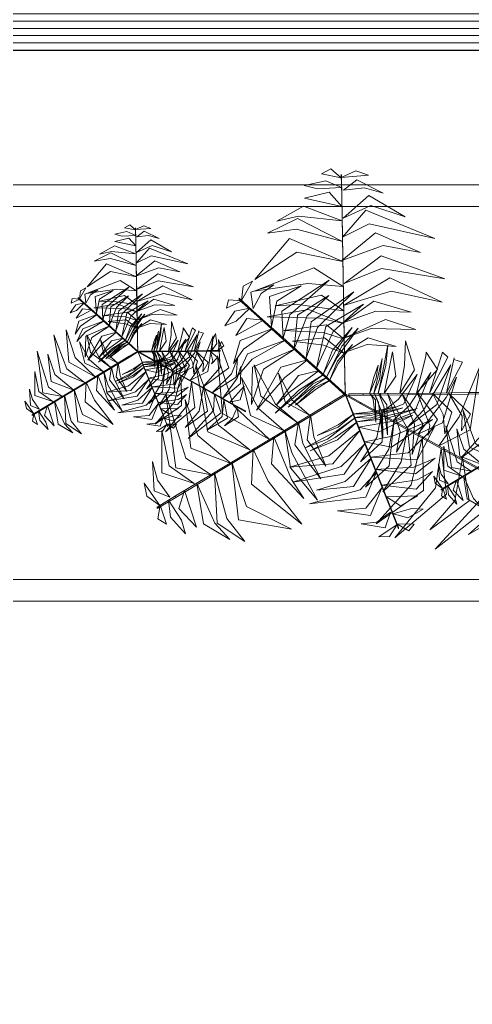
# Model space of a CAD drawing. Header units: millimetres. Extents: x 935 to 13922, y 3203 to 7816.
# Drawn here: x 3661.7 to 3724.3, y 7182.2 to 7318.2 of the extents above; entities that cross this region are included whole.
import ezdxf

# ---------------------------------------------------------------- set-up
doc = ezdxf.new("R2010")
doc.units = ezdxf.units.MM
doc.layers.get('0').update_dxf_attribs({"lineweight": 20})
doc.layers.add('campiture', color=253, linetype='Continuous', lineweight=0)
for name, color, linetype, lineweight, true_color in [('PIANTE', 7, 'Continuous', 5, 0x007a00), ('TRATTEGGIO_legno_colore', 7, 'Continuous', 5, 0xa56740), ('VEGETAZIONE', 7, 'Continuous', 5, 0x387000)]:
    doc.layers.add(name, color=color, linetype=linetype, lineweight=lineweight, true_color=true_color)

msp = doc.modelspace()

# ---------------------------------------------------------------- hatches: boundary and pattern name
at = {"layer": 'campiture'}
h = msp.add_hatch(dxfattribs=at)
h.set_pattern_fill('_USER', color=256, pattern_type=0)
h.set_pattern_definition([(0, (0, 0), (0, 1), [])])
h.paths.add_polyline_path([(3574.44, 7025.95), (3574.38, 7026.02), (3574.44, 7026.15), (3574.44, 7313.95), (4274.02, 7313.95), (4274.02, 7343.95), (3544.44, 7343.95), (3544.44, 5741.18), (4984.44, 5741.18), (4984.44, 7343.95), (4404.44, 7343.95), (4404.44, 7313.95), (4954.44, 7313.95), (4954.44, 5771.18), (3574.44, 5771.18)])

# ---------------------------------------------------------------- linework, layer by layer
msp.add_line((4274.02, 7313.95), (3574.44, 7313.95))
at = {"layer": 'PIANTE'}
for points in [[(3706.16, 7296.34, -3.64), (3703.43, 7296.89, -4.91), (3704.71, 7297.58, -5.26)], [(3706.21, 7293.85, -1.19), (3706.23, 7293.65, -1.19), (3706.17, 7296.64, -4.18), (3706.15, 7296.84, -4.18)], [(3706.16, 7296.41, -3.78), (3709.9, 7296.74, -4.97), (3708.17, 7297.33, -5.16)], [(3706.18, 7295.01, -2.3), (3702.89, 7294.85, -3.02), (3701.02, 7295.3, -3.97), (3704.03, 7295.93, -3.8)], [(3706.48, 7294.63, -2.06), (3709.35, 7294.95, -3.04), (3711.95, 7294.25, -2.95), (3708.32, 7296.08, -3.94)], [(3706.23, 7292.41, -0.5), (3701.05, 7293.52, -2.06), (3704.48, 7294.35, -1.75)], [(3706.31, 7288.31, 1.38), (3706.33, 7288.11, 1.38), (3706.23, 7293.65, -1.2), (3706.21, 7293.85, -1.2)], [(3706.4, 7290.79, 0.18), (3710.26, 7292.55, -1.37), (3715.01, 7290.97, -1.51), (3709.95, 7293.9, -1.94)], [(3706.26, 7290.43, 0.42), (3700.23, 7291.06, -1.09), (3697.24, 7290.38, -1.38), (3700.93, 7292.44, -1.59)], [(3706.31, 7288.15, 1.33), (3710.02, 7290.01, 0.83), (3719.08, 7287.99, -0.96), (3709.55, 7291.88, 1.07)], [(3677.7, 7289.15, -2.84), (3676.17, 7289.45, -3.55), (3676.89, 7289.84, -3.75)], [(3677.7, 7289.19, -2.92), (3679.8, 7289.37, -3.58), (3678.83, 7289.7, -3.69)], [(3706.32, 7287.56, 1.33), (3699.97, 7289.28, 0.37), (3695.97, 7288.69, -0.39), (3700.09, 7290.75, 0.52)], [(3677.72, 7288.4, -2.09), (3675.87, 7288.31, -2.49), (3674.82, 7288.56, -3.02), (3676.51, 7288.92, -2.93)], [(3677.73, 7287.75, -1.47), (3677.74, 7287.64, -1.47), (3677.71, 7289.31, -3.14), (3677.7, 7289.43, -3.14)], [(3677.88, 7288.19, -1.95), (3679.49, 7288.36, -2.5), (3680.95, 7287.97, -2.45), (3678.91, 7289, -3.01)], [(3706.24, 7284.95, 1.08), (3711.93, 7287.02, 0.23), (3717.11, 7286.04, -0.77), (3710.89, 7288.74, 0.56)], [(3706.5, 7277.27, 0.4), (3706.52, 7277.07, 0.4), (3706.33, 7288.1, 1.36), (3706.31, 7288.29, 1.36)], [(3677.76, 7285.83, -0.56), (3674.38, 7286.18, -1.41), (3672.7, 7285.8, -1.57), (3674.77, 7286.96, -1.69)], [(3677.74, 7286.94, -1.08), (3674.84, 7287.56, -1.95), (3676.76, 7288.03, -1.78)], [(3677.79, 7284.64, -0.02), (3677.8, 7284.53, -0.02), (3677.74, 7287.63, -1.47), (3677.73, 7287.75, -1.47)], [(3677.84, 7286.03, -0.7), (3680.01, 7287.02, -1.56), (3682.67, 7286.13, -1.64), (3679.83, 7287.77, -1.89)], [(3706.37, 7284.8, 1.09), (3700.03, 7286.1, 0.09), (3694.22, 7282.3, -1.27), (3699, 7287.98, 0.08)], [(3677.79, 7284.22, -0.05), (3674.23, 7285.19, -0.59), (3671.98, 7284.85, -1.01), (3674.3, 7286.01, -0.5)], [(3677.79, 7284.55, -0.05), (3679.87, 7285.59, -0.33), (3684.95, 7284.46, -1.34), (3679.61, 7286.64, -0.2)], [(3706.57, 7281.77, 0.75), (3711.7, 7283.83, 0.01), (3720.48, 7282.38, -1.68), (3711.67, 7285.57, 0.16)], [(3677.82, 7282.67, -0.19), (3674.26, 7283.4, -0.75), (3671, 7281.27, -1.51), (3673.69, 7284.45, -0.75)], [(3677.75, 7282.75, -0.19), (3680.94, 7283.92, -0.67), (3683.85, 7283.36, -1.23), (3680.36, 7284.88, -0.48)], [(3677.9, 7278.44, -0.57), (3677.91, 7278.33, -0.57), (3677.8, 7284.52, -0.03), (3677.79, 7284.63, -0.03)], [(3677.93, 7280.97, -0.38), (3680.81, 7282.12, -0.79), (3685.74, 7281.31, -1.74), (3680.8, 7283.1, -0.71)], [(3706.43, 7281.32, 0.78), (3701.55, 7281.75, -0.03), (3694.1, 7280.71, -1.44), (3702.37, 7283.93, 0.31)], [(3677.85, 7280.72, -0.36), (3675.12, 7280.96, -0.82), (3670.94, 7280.37, -1.6), (3675.57, 7282.18, -0.63)], [(3677.88, 7279.25, -0.51), (3681.57, 7280.35, -1.08), (3685.53, 7279.51, -1.86), (3681.47, 7281.41, -0.97)], [(3692.36, 7279.41, 11.16), (3693.88, 7282.07, 10.44), (3692.58, 7281.39, 10.55)], [(3693.95, 7278.29, 11.63), (3695.06, 7280.38, 11.06), (3696.85, 7281.56, 10.83), (3693.65, 7280.56, 10.9)], [(3696.51, 7275.83, 11.65), (3697.26, 7279.33, 11.26), (3700.61, 7281.41, 10.49), (3696.24, 7279.94, 11.4)], [(3698.13, 7274.21, 11.39), (3699.06, 7277.4, 11.76), (3704.49, 7282.23, 9.65), (3697.93, 7277.95, 12.68)], [(3706.48, 7278.71, 0.51), (3713.04, 7280.67, -0.5), (3720.11, 7279.17, -1.89), (3712.86, 7282.55, -0.31)], [(3669.96, 7279.64, 5.47), (3670.81, 7281.14, 5.06), (3670.08, 7280.75, 5.13)], [(3670.85, 7279.02, 5.73), (3671.47, 7280.19, 5.41), (3672.48, 7280.85, 5.28), (3670.69, 7280.29, 5.32)], [(3672.29, 7277.63, 5.74), (3672.71, 7279.6, 5.52), (3674.59, 7280.76, 5.09), (3672.14, 7279.94, 5.6)], [(3677.89, 7278.85, -0.52), (3674.34, 7279.32, -1.1), (3672.57, 7279.24, -1.42), (3676.18, 7280.07, -0.71)], [(3673.2, 7276.73, 5.6), (3673.72, 7278.52, 5.8), (3676.77, 7281.23, 4.62), (3673.09, 7278.83, 6.32)], [(3674.04, 7275.89, 4.78), (3675.06, 7278.44, 4.89), (3676.75, 7280.03, 4.26), (3674.3, 7278.51, 5.41)], [(3674.99, 7275.2, 3.94), (3675.85, 7277.55, 4.09), (3678.66, 7280.31, 3.07), (3675.38, 7277.98, 4.54)], [(3706.49, 7277.99, 0.49), (3700.16, 7278.84, -0.54), (3697.01, 7278.68, -1.11), (3703.44, 7280.16, 0.15)], [(3699.64, 7272.72, 9.93), (3701.44, 7277.26, 10.14), (3704.45, 7280.1, 9.01), (3700.1, 7277.38, 11.07)], [(3701.32, 7271.49, 8.44), (3702.86, 7275.67, 8.71), (3707.87, 7280.59, 6.89), (3702.01, 7276.44, 9.51)], [(3670.61, 7279.06, 5.72), (3669.53, 7278.04, 5.42), (3668.67, 7277.69, 5.16), (3669.44, 7278.82, 5.36)], [(3670, 7279.6, 5.5), (3668.8, 7279.05, 5.14), (3668.94, 7279.7, 5.16)], [(3671.13, 7278.59, 5.89), (3671.14, 7278.48, 5.89), (3669.78, 7279.7, 5.4), (3669.77, 7279.82, 5.4)], [(3677.91, 7277.85, -1.14), (3676.05, 7278.28, -1.14), (3671.95, 7278.37, -2), (3675.15, 7278.95, -0.67)], [(3675.79, 7274.39, 3.16), (3677.07, 7277.23, 3.18), (3679.43, 7279.36, 2.27), (3676.52, 7277.64, 3.67)], [(3677.91, 7277.93, -1.1), (3680.39, 7278.8, -0.89), (3683.13, 7278.73, -1.7), (3680.22, 7279.59, -0.06)], [(3692.44, 7279.34, 11.23), (3690.3, 7278.34, 10.58), (3690.54, 7279.51, 10.61)], [(3694.45, 7277.53, 11.93), (3694.47, 7277.33, 11.93), (3692.04, 7279.51, 11.05), (3692.02, 7279.71, 11.05)], [(3702.75, 7270.05, 7.05), (3705.03, 7275.1, 7.08), (3709.23, 7278.9, 5.47), (3704.04, 7275.83, 7.97)], [(3706.52, 7276.36, -0.54), (3710.94, 7277.91, -0.17), (3715.83, 7277.78, -1.61), (3710.64, 7279.31, 1.31)], [(3672.39, 7277.46, 5.76), (3670.11, 7275.87, 5.33), (3669.34, 7274.75, 5.08), (3669.85, 7276.54, 5.45)], [(3671.66, 7278.11, 5.84), (3669.51, 7276.94, 5.5), (3670.37, 7278.24, 5.8)], [(3673.16, 7276.76, 5.65), (3673.18, 7276.65, 5.65), (3671.14, 7278.48, 5.89), (3671.13, 7278.59, 5.89)], [(3677.93, 7276.64, -2.35), (3676.31, 7277.16, -2.2), (3673.25, 7277.31, -2.76), (3676.55, 7277.77, -1.54)], [(3676.3, 7273.94, 2.22), (3677.27, 7275.75, 2.7), (3678.56, 7277.54, 2.09), (3677.02, 7275.8, 3.59)], [(3676.53, 7273.65, 0.9), (3677.37, 7275.23, 1.32), (3679, 7277.49, 0.56), (3677.75, 7276.1, 1.85)], [(3677.85, 7276.7, -2.31), (3680.01, 7277.47, -2.12), (3683.48, 7277.39, -3.12), (3681.13, 7278.16, -1.73)], [(3677.98, 7273.76, -5.26), (3677.99, 7273.65, -5.26), (3677.91, 7278.33, -0.57), (3677.9, 7278.44, -0.57)], [(3693.52, 7278.36, 11.62), (3691.6, 7276.55, 11.08), (3690.07, 7275.92, 10.62), (3691.43, 7277.94, 10.97)], [(3698.07, 7274.27, 11.49), (3698.09, 7274.07, 11.49), (3694.47, 7277.33, 11.92), (3694.45, 7277.53, 11.92)], [(3706.52, 7276.22, -0.61), (3703.21, 7276.97, -0.61), (3695.9, 7277.14, -2.14), (3701.62, 7278.18, 0.23)], [(3673.37, 7276.57, 5.46), (3670.78, 7275.09, 5.5), (3669.6, 7273.73, 5.09), (3670.43, 7275.49, 5.89)], [(3676.19, 7274.03, 2.79), (3676.2, 7273.92, 2.79), (3673.18, 7276.65, 5.64), (3673.16, 7276.76, 5.64)], [(3677.95, 7275.54, -3.45), (3676.33, 7276.18, -3.19), (3673.91, 7276.49, -3.43), (3676.4, 7276.74, -2.6)], [(3676.8, 7273.48, -0.31), (3677.49, 7274.77, 0.01), (3678.57, 7276.22, -0.58), (3677.42, 7274.93, 0.57)], [(3677.95, 7275.61, -3.41), (3679.71, 7276.22, -3.29), (3681.97, 7276.07, -4.03), (3679.78, 7276.75, -2.78)], [(3680.58, 7272.42, 5.99), (3680.88, 7273.9, 6.17), (3681.31, 7276.18, 5.65), (3681.16, 7274.61, 6.78)], [(3682.25, 7272.44, 7.68), (3682.61, 7274.63, 7.48), (3682.69, 7276.51, 6.73), (3683.38, 7274.25, 8.1)], [(3695.39, 7276.68, 11.83), (3691.55, 7274.58, 11.23), (3693.09, 7276.9, 11.75)], [(3706.56, 7274.05, -2.77), (3703.68, 7274.98, -2.51), (3698.22, 7275.25, -3.5), (3704.1, 7276.06, -1.32)], [(3706.43, 7274.17, -2.69), (3710.28, 7275.54, -2.35), (3716.45, 7275.39, -4.15), (3712.26, 7276.76, -1.67)], [(3706.65, 7268.92, -7.95), (3706.67, 7268.72, -7.95), (3706.52, 7277.07, 0.4), (3706.5, 7277.27, 0.4)], [(3670.62, 7268.05, -0.38), (3668.18, 7269.97, -0.79), (3666.42, 7274.64, -1.74), (3667.34, 7269.47, -0.71)], [(3672.13, 7268.86, -0.51), (3669.34, 7271.51, -1.08), (3668.09, 7275.36, -1.86), (3668.47, 7270.89, -0.97)], [(3674.13, 7275.89, 4.75), (3671.66, 7274.3, 4.68), (3670.73, 7271.59, 3.32), (3670.81, 7274.47, 5.1)], [(3674.35, 7270.12, -2.31), (3672.61, 7271.6, -2.12), (3670.95, 7274.64, -3.12), (3671.46, 7272.22, -1.73)], [(3675.08, 7275.03, 3.85), (3673.33, 7273.66, 3.65), (3671.12, 7271.15, 2.9), (3673.02, 7274.46, 4.27)], [(3679.9, 7272.41, 3.46), (3680.24, 7273.7, 3.91), (3680.58, 7274.63, 3.89), (3680.4, 7273.64, 4.55)], [(3680.22, 7272.42, 4.66), (3680.53, 7273.7, 4.99), (3680.88, 7275.15, 4.68), (3680.68, 7273.51, 5.69)], [(3681.02, 7272.42, 6.82), (3681.59, 7275.26, 6.63), (3681.68, 7275.67, 6.39), (3681.94, 7273.78, 7.19)], [(3682.78, 7269.76, -1.14), (3684.07, 7271.15, -1.14), (3686.21, 7274.66, -2), (3685.11, 7271.59, -0.67)], [(3683.53, 7272.45, 8.58), (3684.27, 7275.29, 8.51), (3684.29, 7275.64, 7.15), (3685.17, 7274.28, 8.93)], [(3684.55, 7272.46, 9.29), (3685.45, 7275.31, 9.33), (3685.56, 7275.64, 8.92), (3685.98, 7275.25, 9.72)], [(3685.87, 7272.48, 9.59), (3686.47, 7275.19, 9.16), (3686.44, 7275.07, 8.91), (3687.11, 7274.87, 9.28)], [(3688.26, 7272.5, 9.55), (3688.37, 7273.98, 9.25), (3688.76, 7274.82, 8.99), (3688.96, 7273.47, 9.19)], [(3696.69, 7275.51, 11.68), (3692.63, 7272.67, 10.92), (3691.26, 7270.68, 10.47), (3692.17, 7273.87, 11.12)], [(3703.65, 7269.24, 5.38), (3705.38, 7272.47, 6.23), (3707.68, 7275.65, 5.14), (3704.95, 7272.56, 7.81)], [(3704.07, 7268.73, 3.02), (3705.57, 7271.54, 3.77), (3708.47, 7275.57, 2.42), (3706.24, 7273.1, 4.72)], [(3673.26, 7269.55, -1.1), (3671.27, 7271.26, -0.89), (3669.96, 7273.67, -1.7), (3670.67, 7270.72, -0.06)], [(3676.32, 7273.91, 2.16), (3675.1, 7273.03, 2.34), (3672.56, 7270.9, 1.82), (3674.41, 7272.7, 2.95)], [(3675.99, 7274.21, 2.99), (3673.65, 7272.51, 2.8), (3672.64, 7271.52, 2.56), (3674.39, 7273.84, 3.36)], [(3675.25, 7270.74, -3.41), (3673.84, 7271.97, -3.29), (3672.84, 7273.99, -4.03), (3673.35, 7271.76, -2.78)], [(3676.59, 7273.67, 0.83), (3675.49, 7272.93, 1.16), (3673.58, 7271.36, 0.86), (3675.51, 7273.18, 1.86)], [(3676.83, 7273.46, -0.37), (3675.7, 7272.74, 0.08), (3674.15, 7271.54, 0.06), (3675.63, 7272.9, 0.72)], [(3677.21, 7273.12, -2.33), (3677.22, 7273, -2.33), (3676.2, 7273.92, 2.79), (3676.19, 7274.03, 2.79)], [(3677.98, 7273.76, -5.26), (3677.99, 7273.65, -5.26), (3678.02, 7272.29, -10.89), (3678, 7272.4, -10.89)], [(3680.75, 7270.88, -3.45), (3682.11, 7271.96, -3.19), (3683.6, 7273.9, -3.43), (3682.57, 7271.61, -2.6)], [(3681.71, 7270.35, -2.35), (3682.97, 7271.48, -2.2), (3684.64, 7274.06, -2.76), (3683.38, 7270.98, -1.54)], [(3683.65, 7269.27, -0.52), (3685.84, 7272.11, -1.1), (3686.64, 7273.68, -1.42), (3685.56, 7270.14, -0.71)], [(3685.29, 7268.37, -0.36), (3686.86, 7270.62, -0.82), (3688.44, 7274.53, -1.6), (3687.69, 7269.61, -0.63)], [(3686.99, 7267.42, -0.19), (3689.4, 7270.14, -0.75), (3689.19, 7274.03, -1.51), (3690.6, 7270.11, -0.75)], [(3689.08, 7272.51, 9.33), (3689.58, 7273.74, 8.97), (3689.93, 7273.16, 8.99)], [(3698.43, 7273.94, 11.15), (3693.82, 7271.29, 11.23), (3691.72, 7268.86, 10.49), (3693.2, 7272.01, 11.92)], [(3703.46, 7269.41, 6.39), (3703.48, 7269.21, 6.39), (3698.09, 7274.07, 11.47), (3698.07, 7274.27, 11.47)], [(3706.59, 7272.09, -4.73), (3703.71, 7273.23, -4.26), (3699.4, 7273.79, -4.69), (3703.84, 7274.24, -3.22)], [(3704.55, 7268.43, 0.87), (3705.79, 7270.72, 1.43), (3707.71, 7273.31, 0.38), (3705.65, 7271, 2.44)], [(3706.59, 7272.23, -4.66), (3709.74, 7273.3, -4.44), (3713.76, 7273.04, -5.77), (3709.86, 7274.24, -3.53)], [(3711.28, 7266.53, 12.1), (3711.81, 7269.17, 12.42), (3712.59, 7273.23, 11.49), (3712.32, 7270.44, 13.5)], [(3714.26, 7266.56, 15.11), (3714.9, 7270.47, 14.75), (3715.05, 7273.82, 13.41), (3716.27, 7269.8, 15.85)], [(3667.59, 7266.13, -0.05), (3665.65, 7267.41, -0.33), (3664.09, 7272.39, -1.34), (3664.87, 7266.66, -0.2)], [(3669.17, 7267, -0.19), (3666.56, 7269.19, -0.67), (3665.59, 7271.98, -1.23), (3666.02, 7268.2, -0.48)], [(3676.84, 7271.7, -5.26), (3676.85, 7271.59, -5.26), (3678.02, 7272.29, -10.89), (3678, 7272.4, -10.89)], [(3677.21, 7273.12, -2.33), (3677.22, 7273, -2.33), (3678.05, 7272.26, -8.64), (3678.03, 7272.37, -8.64)], [(3679.19, 7271.74, -5.26), (3679.21, 7271.63, -5.26), (3678.02, 7272.29, -10.89), (3678, 7272.4, -10.89)], [(3678.44, 7271.34, -2.33), (3678.46, 7271.23, -2.33), (3678.05, 7272.26, -8.64), (3678.03, 7272.37, -8.64)], [(3679.39, 7272.4, 1.5), (3679.4, 7272.29, 1.5), (3678.29, 7272.28, -4.81), (3678.27, 7272.39, -4.81)], [(3679.39, 7272.4, 1.5), (3679.4, 7272.29, 1.5), (3680.77, 7272.31, 6.62), (3680.76, 7272.42, 6.62)], [(3679.93, 7272.41, 3.52), (3680.18, 7271.99, 3.84), (3680.37, 7270.19, 3.25), (3680.35, 7271.93, 4.4)], [(3680.25, 7272.47, 4.73), (3680.59, 7271.74, 5.15), (3680.92, 7268.97, 4.39), (3680.9, 7270.84, 5.68)], [(3680.61, 7272.42, 6.05), (3681.02, 7271.43, 6.53), (3681.28, 7269.24, 5.92), (3681.23, 7271.55, 7.42)], [(3680.76, 7272.42, 6.62), (3680.77, 7272.31, 6.62), (3684.84, 7272.35, 9.47), (3684.83, 7272.46, 9.47)], [(3681.29, 7272.43, 6.99), (3682.27, 7269.47, 7.01), (3681.99, 7267.88, 6.1), (3682.96, 7269.55, 7.5)], [(3682.43, 7272.37, 7.77), (3683.39, 7270.06, 7.92), (3683.19, 7267.7, 6.9), (3684.03, 7270.07, 8.37)], [(3683.59, 7272.51, 8.61), (3684.58, 7269.95, 8.72), (3684.42, 7269.2, 8.09), (3685.17, 7270.41, 9.24)], [(3684.78, 7272.46, 9.43), (3685.61, 7270.79, 9.63), (3685.75, 7269.29, 8.45), (3686.28, 7271, 10.15)], [(3684.83, 7272.46, 9.48), (3684.84, 7272.35, 9.48), (3687.58, 7272.38, 9.72), (3687.56, 7272.49, 9.72)], [(3686.06, 7272.41, 9.57), (3687.09, 7270.68, 9.35), (3687.03, 7269.54, 8.92), (3687.74, 7270.82, 9.43)], [(3687.56, 7272.49, 9.72), (3687.58, 7272.38, 9.72), (3689.41, 7272.4, 9.23), (3689.39, 7272.51, 9.23)], [(3688.06, 7272.37, 9.56), (3688.4, 7271.08, 9.24), (3688.21, 7270.67, 9.11), (3689.04, 7271.54, 9.15)], [(3699.78, 7272.72, 9.88), (3695.38, 7269.89, 9.76), (3693.73, 7265.05, 7.34), (3693.87, 7270.18, 10.51)], [(3712.07, 7266.54, 13.57), (3713.09, 7271.6, 13.24), (3713.24, 7272.32, 12.81), (3713.72, 7268.96, 14.23)], [(3716.55, 7266.59, 16.71), (3717.87, 7271.65, 16.58), (3717.9, 7272.27, 14.16), (3719.47, 7269.85, 17.34)], [(3718.36, 7266.61, 17.98), (3719.96, 7271.68, 18.05), (3720.15, 7272.27, 17.32), (3720.91, 7271.57, 18.74)], [(3676.84, 7271.7, -5.26), (3676.85, 7271.59, -5.26), (3672.84, 7269.17, -0.57), (3672.82, 7269.28, -0.57)], [(3678.82, 7270.56, 0.9), (3677.36, 7269.52, 1.32), (3674.9, 7268.22, 0.56), (3676.64, 7268.9, 1.85)], [(3675.31, 7270.78, -3.45), (3675.57, 7269.06, -3.19), (3676.51, 7266.81, -3.43), (3675.04, 7268.84, -2.6)], [(3678.65, 7270.83, -0.31), (3677.45, 7269.99, 0.01), (3675.84, 7269.16, -0.58), (3677.45, 7269.81, 0.57)], [(3678.44, 7271.34, -2.33), (3678.46, 7271.23, -2.33), (3678.96, 7269.95, 2.79), (3678.95, 7270.07, 2.79)], [(3678.63, 7270.87, -0.37), (3679.96, 7271.01, 0.08), (3681.88, 7271.4, 0.06), (3679.96, 7270.84, 0.72)], [(3678.75, 7270.57, 0.83), (3680.06, 7270.74, 1.16), (3682.48, 7271.31, 0.86), (3679.94, 7270.53, 1.86)], [(3678.88, 7270.23, 2.16), (3680.38, 7270.49, 2.34), (3683.59, 7271.27, 1.82), (3681.14, 7270.48, 2.95)], [(3679.05, 7269.82, 2.99), (3681.9, 7270.31, 2.8), (3683.25, 7270.75, 2.56), (3680.65, 7269.45, 3.36)], [(3679.19, 7271.74, -5.26), (3679.21, 7271.63, -5.26), (3683.31, 7269.36, -0.57), (3683.29, 7269.47, -0.57)], [(3680.82, 7270.84, -3.41), (3680.46, 7269.01, -3.29), (3679.2, 7267.13, -4.03), (3680.88, 7268.68, -2.78)], [(3693.53, 7258.75, 0.75), (3689.18, 7262.17, 0.01), (3686.05, 7270.49, -1.68), (3687.69, 7261.27, 0.16)], [(3688.35, 7266.67, -0.05), (3690.96, 7269.27, -0.59), (3691.8, 7271.39, -1.01), (3691.64, 7268.8, -0.5)], [(3696.23, 7260.2, 0.51), (3691.25, 7264.91, -0.5), (3689.02, 7271.77, -1.89), (3689.71, 7263.81, -0.31)], [(3700.18, 7262.43, -2.69), (3697.07, 7265.07, -2.35), (3694.12, 7270.49, -4.15), (3695.02, 7266.18, -1.67)], [(3701.48, 7271.19, 8.28), (3698.37, 7268.75, 7.92), (3694.42, 7264.27, 6.59), (3697.81, 7270.17, 9.02)], [(3710.64, 7266.53, 9.73), (3711.19, 7268.82, 10.31), (3711.82, 7271.4, 9.77), (3711.46, 7268.47, 11.56)], [(3715.2, 7261.79, -0.61), (3717.51, 7264.27, -0.61), (3721.31, 7270.52, -2.14), (3719.35, 7265.05, 0.23)], [(3720.71, 7266.63, 18.5), (3721.77, 7271.46, 17.75), (3721.72, 7271.25, 17.29), (3722.93, 7270.9, 17.95)], [(3666.28, 7265.44, -0.7), (3664.34, 7266.82, -1.56), (3663.78, 7269.57, -1.64), (3663.78, 7266.29, -1.89)], [(3672.83, 7269.28, -0.57), (3672.84, 7269.17, -0.57), (3667.53, 7265.98, -0.03), (3667.52, 7266.09, -0.03)], [(3673.33, 7269.59, -1.14), (3673.89, 7267.77, -1.14), (3675.86, 7264.17, -2), (3673.75, 7266.65, -0.67)], [(3679.15, 7269.57, 3.16), (3676.74, 7267.6, 3.18), (3673.69, 7266.73, 2.27), (3677.06, 7266.98, 3.67)], [(3674.37, 7270.21, -2.35), (3674.73, 7268.55, -2.2), (3676.13, 7265.82, -2.76), (3674.09, 7268.45, -1.54)], [(3678.9, 7270.2, 2.22), (3677.22, 7269.01, 2.7), (3675.27, 7267.98, 2.09), (3677.42, 7268.85, 3.59)], [(3678.95, 7270.07, 2.79), (3678.96, 7269.95, 2.79), (3680.47, 7266.17, 5.64), (3680.45, 7266.28, 5.64)], [(3679.5, 7268.68, 3.85), (3681.67, 7269.13, 3.65), (3684.78, 7270.41, 2.9), (3681.6, 7268.28, 4.27)], [(3681.81, 7270.38, -2.31), (3681.4, 7268.12, -2.12), (3679.59, 7265.16, -3.12), (3681.43, 7266.81, -1.73)], [(3679.98, 7267.49, 4.75), (3682.89, 7267.82, 4.68), (3684.93, 7269.84, 3.32), (3683.58, 7267.29, 5.1)], [(3682.85, 7269.72, -1.1), (3682.36, 7267.13, -0.89), (3680.93, 7264.8, -1.7), (3683.13, 7266.88, -0.06)], [(3683.29, 7269.47, -0.57), (3683.3, 7269.36, -0.57), (3688.72, 7266.36, -0.03), (3688.71, 7266.47, -0.03)], [(3689.76, 7265.89, -0.56), (3691.75, 7268.65, -1.41), (3692.27, 7270.29, -1.57), (3692.23, 7267.92, -1.69)], [(3703.7, 7269.19, 5.28), (3701.51, 7267.62, 5.6), (3696.99, 7263.82, 4.66), (3700.29, 7267.03, 6.67)], [(3703.11, 7269.72, 6.75), (3698.93, 7266.69, 6.41), (3697.13, 7264.93, 5.98), (3700.26, 7269.06, 7.4)], [(3701.78, 7263.54, -4.66), (3699.28, 7265.73, -4.44), (3697.49, 7269.34, -5.77), (3698.4, 7265.37, -3.53)], [(3705.28, 7267.78, -2.73), (3705.3, 7267.58, -2.73), (3703.48, 7269.21, 6.39), (3703.46, 7269.41, 6.39)], [(3710.07, 7266.52, 7.59), (3710.68, 7268.81, 8.39), (3711.28, 7270.46, 8.35), (3710.96, 7268.7, 9.52)], [(3711.59, 7263.79, -4.73), (3714.02, 7265.71, -4.26), (3716.66, 7269.17, -4.69), (3714.83, 7265.1, -3.22)], [(3713.31, 7262.84, -2.77), (3715.55, 7264.86, -2.51), (3718.52, 7269.46, -3.5), (3716.28, 7263.96, -1.32)], [(3719.67, 7259.31, 0.78), (3722.48, 7263.32, -0.03), (3725.3, 7270.3, -1.44), (3723.96, 7261.53, 0.31)], [(3722.71, 7257.63, 1.09), (3727.01, 7262.47, 0.09), (3726.62, 7269.4, -1.27), (3729.15, 7262.42, 0.08)], [(3670.87, 7268.11, -0.36), (3672.04, 7265.62, -0.82), (3674.63, 7262.29, -1.6), (3670.75, 7265.4, -0.63)], [(3672.48, 7269.07, -0.52), (3673.84, 7265.76, -1.1), (3674.8, 7264.27, -1.42), (3672.28, 7266.98, -0.71)], [(3679.51, 7268.49, 3.94), (3677.69, 7266.77, 4.09), (3673.95, 7265.54, 3.07), (3677.93, 7266.17, 4.54)], [(3684, 7269.08, -0.51), (3683.11, 7265.34, -1.08), (3680.4, 7262.33, -1.86), (3684.07, 7264.9, -0.97)], [(3685.46, 7268.18, -0.38), (3685.02, 7265.1, -0.79), (3681.86, 7261.24, -1.74), (3685.88, 7264.63, -0.71)], [(3698.25, 7261.41, -0.54), (3694.69, 7264.46, -0.17), (3692.36, 7268.76, -1.61), (3693.62, 7263.5, 1.31)], [(3704.17, 7268.77, 2.91), (3702.21, 7267.45, 3.48), (3698.81, 7264.64, 2.94), (3702.24, 7267.89, 4.73)], [(3704.6, 7268.38, 0.77), (3702.6, 7267.11, 1.57), (3699.83, 7264.96, 1.52), (3702.46, 7267.38, 2.7)], [(3705.28, 7267.78, -2.73), (3705.3, 7267.58, -2.73), (3706.77, 7266.25, -13.97), (3706.75, 7266.45, -13.97)], [(3706.65, 7268.92, -7.95), (3706.67, 7268.72, -7.95), (3706.72, 7266.3, -17.99), (3706.7, 7266.5, -17.99)], [(3716.76, 7260.93, 0.49), (3720.65, 7265.99, -0.54), (3722.09, 7268.79, -1.11), (3720.16, 7262.48, 0.15)], [(3664.39, 7264.4, -1.95), (3663.43, 7265.71, -2.5), (3663.04, 7267.16, -2.45), (3663.17, 7264.89, -3.01)], [(3669.2, 7267.1, -0.19), (3670.35, 7263.66, -0.75), (3673.83, 7261.9, -1.51), (3669.72, 7262.63, -0.75)], [(3680.05, 7267.45, 4.78), (3678.01, 7265.61, 4.89), (3675.79, 7264.94, 4.26), (3678.66, 7265.22, 5.41)], [(3680.35, 7266.54, 5.46), (3683.33, 7266.72, 5.5), (3684.99, 7267.42, 5.09), (3683.47, 7266.2, 5.89)], [(3680.84, 7265.31, 5.76), (3683.58, 7265.73, 5.33), (3684.77, 7266.39, 5.08), (3683.52, 7265.01, 5.45)], [(3688.14, 7255.33, 1.33), (3684.67, 7257.61, 0.83), (3681.89, 7266.48, -0.96), (3683.28, 7256.27, 1.07)], [(3687.1, 7267.45, -0.19), (3686.51, 7264.09, -0.67), (3684.58, 7261.86, -1.23), (3687.64, 7264.12, -0.48)], [(3688.64, 7266.51, -0.05), (3688.5, 7264.19, -0.33), (3684.97, 7260.35, -1.34), (3689.54, 7263.89, -0.2)], [(3688.71, 7266.47, -0.02), (3688.73, 7266.36, -0.02), (3691.45, 7264.85, -1.47), (3691.43, 7264.96, -1.47)], [(3690.73, 7265.35, -1.08), (3692.72, 7267.56, -1.95), (3692.16, 7265.66, -1.78)], [(3704.62, 7265.25, -7.95), (3704.64, 7265.05, -7.95), (3706.72, 7266.3, -17.99), (3706.7, 7266.5, -17.99)], [(3708.82, 7265.32, -7.95), (3708.84, 7265.12, -7.95), (3706.72, 7266.3, -17.99), (3706.7, 7266.5, -17.99)], [(3707.48, 7264.61, -2.73), (3707.5, 7264.41, -2.73), (3706.77, 7266.25, -13.97), (3706.75, 7266.45, -13.97)], [(3709.16, 7266.51, 4.09), (3709.18, 7266.31, 4.09), (3707.2, 7266.29, -7.15), (3707.18, 7266.49, -7.15)], [(3709.16, 7266.51, 4.09), (3709.18, 7266.31, 4.09), (3711.62, 7266.33, 13.22), (3711.6, 7266.53, 13.22)], [(3710.13, 7266.52, 7.69), (3710.58, 7265.77, 8.26), (3710.92, 7262.57, 7.21), (3710.87, 7265.66, 9.26)], [(3710.69, 7266.63, 9.84), (3711.3, 7265.32, 10.59), (3711.89, 7260.39, 9.25), (3711.86, 7263.72, 11.54)], [(3711.34, 7266.53, 12.21), (3712.06, 7264.76, 13.05), (3712.53, 7260.86, 11.97), (3712.45, 7264.98, 14.64)], [(3711.6, 7266.53, 13.22), (3711.62, 7266.33, 13.22), (3718.88, 7266.41, 18.3), (3718.86, 7266.61, 18.3)], [(3712.56, 7266.55, 13.87), (3714.29, 7261.28, 13.91), (3713.8, 7258.45, 12.3), (3715.52, 7261.41, 14.79)], [(3714.58, 7266.45, 15.26), (3716.28, 7262.33, 15.53), (3715.94, 7258.13, 13.72), (3717.43, 7262.34, 16.33)], [(3716.65, 7266.69, 16.76), (3718.4, 7262.12, 16.97), (3718.13, 7260.8, 15.84), (3719.47, 7262.95, 17.89)], [(3718.77, 7266.61, 18.22), (3720.25, 7263.63, 18.59), (3720.5, 7260.96, 16.47), (3721.45, 7263.99, 19.51)], [(3718.86, 7266.61, 18.32), (3718.88, 7266.41, 18.32), (3723.75, 7266.47, 18.74), (3723.73, 7266.67, 18.74)], [(3721.06, 7266.52, 18.47), (3722.88, 7263.43, 18.08), (3722.78, 7261.4, 17.32), (3724.04, 7263.68, 18.22)], [(3723.73, 7266.67, 18.75), (3723.75, 7266.47, 18.75), (3727.02, 7266.5, 17.88), (3726.99, 7266.7, 17.88)], [(3663.62, 7263.74, -2.92), (3662.41, 7265.47, -3.58), (3662.61, 7264.46, -3.69)], [(3667.52, 7266.09, -0.02), (3667.53, 7265.98, -0.02), (3664.86, 7264.37, -1.47), (3664.85, 7264.49, -1.47)], [(3666.49, 7265.47, -0.56), (3667.88, 7262.37, -1.41), (3669.05, 7261.1, -1.57), (3667.02, 7262.32, -1.69)], [(3667.87, 7266.3, -0.05), (3668.82, 7262.74, -0.59), (3670.23, 7260.96, -1.01), (3668.07, 7262.39, -0.5)], [(3680.44, 7266.33, 5.6), (3679.18, 7264.95, 5.8), (3675.24, 7263.87, 4.62), (3679.61, 7264.4, 6.32)], [(3680.85, 7265.11, 5.74), (3679.6, 7263.53, 5.52), (3677.4, 7263.32, 5.09), (3679.96, 7262.97, 5.6)], [(3680.45, 7266.28, 5.65), (3680.47, 7266.17, 5.65), (3681.48, 7263.63, 5.89), (3681.46, 7263.74, 5.89)], [(3690.95, 7256.87, 1.08), (3686.3, 7260.77, 0.23), (3684.57, 7265.74, -0.77), (3685.33, 7259.01, 0.56)], [(3689.89, 7265.72, -0.7), (3689.67, 7263.36, -1.56), (3687.56, 7261.49, -1.64), (3690.41, 7263.13, -1.89)], [(3704.62, 7265.25, -7.95), (3704.64, 7265.05, -7.95), (3697.49, 7260.74, 0.4), (3697.46, 7260.94, 0.4)], [(3708.82, 7265.32, -7.95), (3708.84, 7265.12, -7.95), (3716.14, 7261.08, 0.4), (3716.12, 7261.28, 0.4)], [(3664.85, 7264.49, -1.47), (3664.86, 7264.37, -1.47), (3663.42, 7263.51, -3.14), (3663.41, 7263.62, -3.14)], [(3663.65, 7263.76, -2.84), (3664.15, 7262.29, -3.55), (3663.46, 7262.71, -3.75)], [(3664.29, 7264.15, -2.09), (3665.29, 7262.6, -2.49), (3665.6, 7261.56, -3.02), (3664.45, 7262.84, -2.93)], [(3665.54, 7264.9, -1.08), (3666.46, 7262.08, -1.95), (3665.09, 7263.5, -1.78)], [(3681.2, 7264.41, 5.84), (3683.65, 7264.5, 5.5), (3682.31, 7263.72, 5.8)], [(3681.46, 7263.74, 5.89), (3681.48, 7263.63, 5.89), (3682.15, 7261.93, 5.4), (3682.14, 7262.04, 5.4)], [(3691.74, 7264.61, -1.95), (3691.09, 7263.13, -2.5), (3690.02, 7262.06, -2.45), (3691.93, 7263.31, -3.01)], [(3691.44, 7264.96, -1.47), (3691.45, 7264.85, -1.47), (3692.91, 7264.04, -3.14), (3692.9, 7264.15, -3.14)], [(3707.84, 7263.7, 0.87), (3705.71, 7262.2, 1.43), (3702.84, 7260.73, 0.38), (3705.71, 7261.88, 2.44)], [(3707.48, 7264.61, -2.73), (3707.5, 7264.41, -2.73), (3708.4, 7262.14, 6.39), (3708.38, 7262.34, 6.39)], [(3707.82, 7263.76, 0.77), (3710.18, 7264.02, 1.57), (3713.6, 7264.72, 1.52), (3710.17, 7263.72, 2.7)], [(3708.03, 7263.23, 2.91), (3710.37, 7263.54, 3.48), (3714.67, 7264.55, 2.94), (3710.14, 7263.16, 4.73)], [(3708.26, 7262.64, 5.28), (3710.92, 7263.09, 5.6), (3716.66, 7264.49, 4.66), (3712.28, 7263.07, 6.67)], [(3711.71, 7263.72, -4.66), (3711.07, 7260.46, -4.44), (3708.83, 7257.11, -5.77), (3711.82, 7259.88, -3.53)], [(3727.17, 7257.73, 7.19), (3724.72, 7259.65, 6.77), (3722.96, 7264.32, 5.82), (3723.89, 7259.15, 6.86)], [(3681.53, 7263.23, 5.73), (3680.45, 7262.46, 5.41), (3679.25, 7262.31, 5.28), (3681.11, 7262.02, 5.32)], [(3681.72, 7263.09, 5.72), (3683.14, 7263.52, 5.42), (3684.07, 7263.46, 5.16), (3682.88, 7262.79, 5.36)], [(3682.03, 7262.33, 5.5), (3683.35, 7262.3, 5.14), (3682.94, 7261.77, 5.16)], [(3700.22, 7262.6, -2.77), (3700.86, 7259.64, -2.51), (3703.35, 7254.77, -3.5), (3699.71, 7259.46, -1.32)], [(3708.14, 7263.22, 3.02), (3705.55, 7261.37, 3.77), (3701.16, 7259.04, 2.42), (3704.26, 7260.26, 4.72)], [(3701.9, 7263.61, -4.73), (3702.36, 7260.55, -4.26), (3704.03, 7256.53, -4.69), (3701.42, 7260.15, -3.22)], [(3708.29, 7262.58, 5.38), (3705.3, 7260.45, 6.23), (3701.83, 7258.61, 5.14), (3705.65, 7260.17, 7.81)], [(3708.38, 7262.34, 6.39), (3708.4, 7262.14, 6.39), (3711.08, 7255.39, 11.47), (3711.06, 7255.59, 11.47)], [(3708.56, 7261.91, 6.75), (3713.65, 7262.77, 6.41), (3716.04, 7263.55, 5.98), (3711.41, 7261.24, 7.4)], [(3709.36, 7259.87, 8.28), (3713.23, 7260.67, 7.92), (3718.76, 7262.94, 6.59), (3713.11, 7259.15, 9.02)], [(3713.47, 7262.89, -2.69), (3712.74, 7258.87, -2.35), (3709.52, 7253.6, -4.15), (3712.8, 7256.54, -1.67)], [(3682.05, 7262.28, 5.47), (3680.62, 7261.31, 5.06), (3681.44, 7261.34, 5.13)], [(3685.8, 7254.1, 0.18), (3682.35, 7256.56, -1.37), (3681.35, 7261.46, -1.51), (3681.34, 7255.61, -1.94)], [(3698.36, 7261.48, -0.61), (3699.36, 7258.24, -0.61), (3702.87, 7251.82, -2.14), (3699.12, 7256.26, 0.23)], [(3708.74, 7261.45, 7.05), (3704.45, 7257.94, 7.08), (3699.01, 7256.39, 5.47), (3705.01, 7256.84, 7.97)], [(3710.21, 7257.74, 9.88), (3715.41, 7258.33, 9.76), (3719.04, 7261.94, 7.34), (3716.64, 7257.4, 10.51)], [(3715.32, 7261.72, -0.54), (3714.46, 7257.11, -0.17), (3711.9, 7252.95, -1.61), (3715.82, 7256.67, 1.31)], [(3716.12, 7261.28, 0.4), (3716.14, 7261.08, 0.4), (3725.79, 7255.73, 1.36), (3725.77, 7255.93, 1.36)], [(3724.14, 7255.82, 7.52), (3722.19, 7257.1, 7.23), (3720.63, 7262.07, 6.23), (3721.41, 7256.34, 7.37)], [(3725.71, 7256.68, 7.37), (3723.11, 7258.87, 6.9), (3722.13, 7261.66, 6.33), (3722.56, 7257.88, 7.09)], [(3697.47, 7260.94, 0.4), (3697.49, 7260.75, 0.4), (3688.03, 7255.06, 1.36), (3688.01, 7255.26, 1.36)], [(3696.84, 7260.57, 0.49), (3699.27, 7254.66, -0.54), (3700.98, 7252.02, -1.11), (3696.49, 7256.85, 0.15)], [(3717.38, 7260.58, 0.51), (3715.8, 7253.91, -0.5), (3710.96, 7248.55, -1.89), (3717.51, 7253.13, -0.31)], [(3693.99, 7258.85, 0.78), (3696.06, 7254.42, -0.03), (3700.68, 7248.48, -1.44), (3693.76, 7254.03, 0.31)], [(3709.37, 7259.53, 8.44), (3706.14, 7256.46, 8.71), (3699.47, 7254.28, 6.89), (3706.56, 7255.4, 9.51)], [(3719.99, 7258.97, 0.75), (3719.2, 7253.5, 0.01), (3713.56, 7246.61, -1.68), (3720.72, 7252.65, 0.16)], [(3722.83, 7255.12, 6.87), (3720.89, 7256.5, 6), (3720.33, 7259.26, 5.92), (3720.32, 7255.97, 5.68)], [(3729.37, 7258.97, 6.99), (3729.38, 7258.85, 6.99), (3724.08, 7255.66, 7.53), (3724.07, 7255.77, 7.53)], [(3682.44, 7252.24, -2.06), (3680.73, 7254.57, -3.04), (3680.03, 7257.17, -2.95), (3680.26, 7253.11, -3.94)], [(3691.01, 7257.06, 1.09), (3693.05, 7250.92, 0.09), (3699.25, 7247.79, -1.27), (3691.94, 7249.09, 0.08)], [(3710.34, 7257.68, 9.93), (3706.71, 7254.4, 10.14), (3702.75, 7253.2, 9.01), (3707.86, 7253.71, 11.07)], [(3710.88, 7256.06, 11.15), (3716.18, 7256.38, 11.23), (3719.15, 7257.63, 10.49), (3716.43, 7255.46, 11.92)], [(3722.9, 7257.67, 1.08), (3721.85, 7251.7, 0.23), (3718.41, 7247.71, -0.77), (3723.86, 7251.74, 0.56)], [(3688.64, 7255.64, 1.33), (3690.32, 7249.28, 0.37), (3692.84, 7246.11, -0.39), (3689, 7248.65, 0.52)], [(3711.03, 7255.68, 11.39), (3708.78, 7253.23, 11.76), (3701.78, 7251.3, 9.65), (3709.55, 7252.24, 12.68)], [(3711.06, 7255.59, 11.49), (3711.08, 7255.39, 11.49), (3712.88, 7250.87, 11.92), (3712.86, 7251.07, 11.92)], [(3711.75, 7253.87, 11.68), (3716.64, 7254.61, 10.92), (3718.75, 7255.79, 10.47), (3716.52, 7253.33, 11.12)], [(3725.64, 7256.01, 1.33), (3725.4, 7251.86, 0.83), (3719.12, 7245.02, -0.96), (3727.25, 7251.33, 1.07)], [(3720.94, 7254.08, 5.61), (3719.98, 7255.39, 5.06), (3719.59, 7256.84, 5.12), (3719.72, 7254.57, 4.56)], [(3724.06, 7255.77, 7.54), (3724.07, 7255.66, 7.54), (3721.41, 7254.06, 6.09), (3721.4, 7254.17, 6.09)], [(3681.05, 7251.07, -3.78), (3678.9, 7254.15, -4.97), (3679.26, 7252.35, -5.16)], [(3688, 7255.25, 1.38), (3688.02, 7255.05, 1.38), (3683.27, 7252.2, -1.2), (3683.25, 7252.4, -1.2)], [(3686.18, 7254.15, 0.42), (3688.66, 7248.62, -1.09), (3690.74, 7246.36, -1.38), (3687.11, 7248.53, -1.59)], [(3720.16, 7253.43, 4.65), (3718.96, 7255.15, 3.98), (3719.16, 7254.15, 3.87)], [(3721.39, 7254.17, 6.1), (3721.41, 7254.06, 6.1), (3719.97, 7253.19, 4.42), (3719.96, 7253.3, 4.42)], [(3722.09, 7254.58, 6.49), (3723, 7251.76, 5.61), (3721.64, 7253.19, 5.79)], [(3723.04, 7255.16, 7.01), (3724.43, 7252.05, 6.16), (3725.6, 7250.78, 5.99), (3723.56, 7252, 5.88)], [(3727.88, 7254.6, 0.18), (3727.48, 7250.38, -1.37), (3723.73, 7247.06, -1.51), (3728.8, 7249.98, -1.94)], [(3684.48, 7253.13, -0.5), (3686.12, 7248.1, -2.06), (3683.68, 7250.65, -1.75)], [(3711.77, 7253.51, 11.65), (3709.54, 7250.7, 11.26), (3705.62, 7250.32, 10.49), (3710.18, 7249.7, 11.4)], [(3720.2, 7253.45, 4.73), (3720.7, 7251.97, 4.01), (3720, 7252.39, 3.82)], [(3720.84, 7253.83, 5.48), (3721.84, 7252.28, 5.07), (3722.15, 7251.24, 4.54), (3720.99, 7252.53, 4.64)], [(3683.25, 7252.39, -1.19), (3683.27, 7252.19, -1.19), (3680.71, 7250.66, -4.18), (3680.69, 7250.85, -4.18)], [(3682.26, 7251.8, -2.3), (3684.04, 7249.03, -3.02), (3684.59, 7247.18, -3.97), (3682.53, 7249.47, -3.8)], [(3712.39, 7252.25, 11.83), (3716.76, 7252.42, 11.23), (3714.36, 7251.02, 11.75)], [(3681.12, 7251.11, -3.64), (3682, 7248.48, -4.91), (3680.77, 7249.23, -5.26)], [(3712.97, 7250.16, 11.63), (3711.05, 7248.78, 11.06), (3708.92, 7248.52, 10.83), (3712.23, 7248, 10.9)], [(3712.86, 7251.07, 11.93), (3712.88, 7250.87, 11.93), (3714.09, 7247.83, 11.05), (3714.07, 7248.03, 11.05)], [(3713.32, 7249.91, 11.62), (3715.85, 7250.68, 11.08), (3717.5, 7250.57, 10.62), (3715.38, 7249.36, 10.97)], [(3713.9, 7248.46, 11.16), (3711.36, 7246.74, 10.44), (3712.82, 7246.78, 10.55)], [(3713.86, 7248.55, 11.23), (3716.22, 7248.5, 10.58), (3715.49, 7247.56, 10.61)]]:
    msp.add_3dface(points, dxfattribs=at)
at = {"layer": 'TRATTEGGIO_legno_colore', "elevation": -7.95}
for points in [[(3654.36, 7295.4), (3839.77, 7295.4), (3839.77, 7237.84), (3654.36, 7237.84)], [(3657.36, 7292.4), (3836.77, 7292.4), (3836.77, 7240.84), (3657.36, 7240.84)]]:
    msp.add_lwpolyline(points, close=True, dxfattribs=at)
at = {"layer": 'VEGETAZIONE'}
msp.add_line((3574.44, 7313.95), (4274.02, 7313.95), dxfattribs=at)

doc.saveas('drawing.dxf')
